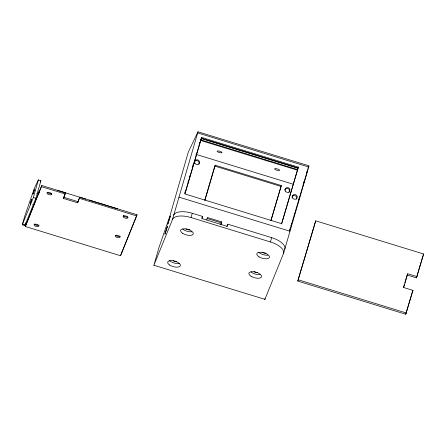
<?xml version="1.0" encoding="UTF-8"?>
<svg xmlns="http://www.w3.org/2000/svg" width="446" height="446" viewBox="0 0 446 446"><rect width="100%" height="100%" fill="white"/><g stroke="black" fill="none" stroke-linecap="round" stroke-linejoin="round"><path stroke-width="0.67" d="M265.052 298.575L264.835 299.483L283.505 253.512L309.028 165.856L197.996 131.815L188.34 151.975L169.998 215.63L158.904 247.759L153.837 265.387L172.513 219.415L197.996 131.815M22.3 224.762L24.814 215.931L34.431 188.162L38.367 179.933L40.898 180.708L35.903 198.253L24.831 225.542L22.3 224.762L33.372 197.472L38.367 179.933M24.831 225.542L25.55 223.017M25.327 226.496L41.807 185.53L65.529 192.817L63.388 198.425L77.621 202.796L79.756 197.188L136.994 214.766L136.666 215.914L120.509 255.736L25.327 226.496L41.807 185.53M26.414 223.814L26.743 222.665M63.388 198.425L65.529 192.817M77.621 202.796L79.756 197.188M120.509 255.736L136.994 214.766M121.596 253.055L121.925 251.906M172.513 219.415A16.558 7.203 15.9 0 1 175.59 216.856L176.861 216.466A16.558 7.203 15.9 0 1 191.05 217.564L192.271 213.266L202.551 216.421L201.938 218.573L227.237 226.345L227.845 224.193L271.642 237.646A16.558 7.203 15.9 0 1 283.478 244.542L284.186 245.54A16.558 7.203 15.9 0 1 284.732 249.214M206.749 219.962L207.44 217.52L221.673 221.896L220.976 224.332M220.603 224.812L221.16 222.849M283.505 253.512A16.558 7.203 15.9 0 0 282.959 249.838L282.257 248.84A16.558 7.203 15.9 0 0 270.421 241.944L271.642 237.646M184.834 192.956L185.425 190.96M187.967 182.314L188.552 180.318M189.333 177.659L189.924 175.663M192.466 167.01L193.441 163.688M195.984 155.041L196.575 153.045M199.117 144.398L199.702 142.402M184.878 193.636L201.592 137.435L298.352 167.155L281.727 223.702L184.962 193.977L201.592 137.435M204.87 199.925L214.632 166.748M204.876 200.427L215.217 165.26L281.309 185.564L270.967 220.731M270.962 220.229L281.309 185.564M281.448 224.02L298.352 167.155M292.308 197.617L292.899 195.621M292.392 197.706L292.977 195.71M290.24 228.464L289.66 230.448L307.818 169.53M291.021 225.81L291.606 223.825M294.137 215.217L294.722 213.233M298.614 199.986L299.589 196.675M303.096 184.755L304.072 181.444M306.603 172.836L307.183 170.851M417.049 276.632L407.722 273.766L403.675 287.519L413.007 290.385L405.76 314.24L297.772 281.069L315.712 220.842L423.7 254.014L416.458 277.869L407.131 275.004L404.817 282.864M297.772 281.069L315.712 220.842M403.468 287.447L404.433 284.174M405.76 314.24L412.215 292.286M416.458 277.869L422.914 255.915M32.803 204.825L32.915 204.53M201.809 218.25L202.551 216.421M221.673 221.896L221.277 222.866L207.05 218.495M226.858 226.629L227.845 224.193M40.335 181.884L40.898 180.708M215.217 165.26L214.827 166.085L280.913 186.383M307.818 168.354L308.693 166.52M407.131 275.004L407.722 273.766M423.109 255.251L423.7 254.014M412.411 291.623L413.007 290.385M197.745 132.925L308.738 167.016M201.876 138.5L297.248 167.796M201.118 138.422L297.878 168.148M200.488 139.737L297.766 169.619M200.209 140.317L297.488 170.199M196.218 154.428L293.078 184.181M178.868 197.104L289.861 231.201M191.05 217.564L270.421 241.944M57.4 190.347L85.861 199.089M89.022 200.059L117.482 208.8M41.484 186.679L65.2 193.96M79.427 198.331L136.666 215.914M63.717 197.277L77.944 201.648M36.806 193.425L38.702 194.01L39.042 192.6A12.003 0.507 -72.9 0 0 37.977 194.105M33.372 197.472L35.903 198.253M298.363 279.832L406.356 313.003M22.484 224.31L25.015 225.085M153.92 265.247L264.913 299.338M284.743 190.085A2.481 2.386 25.6 0 1 288.361 188.753A2.481 2.386 25.6 0 1 288.852 192.555M194.216 162.901A2.481 2.386 25.6 0 1 197.355 160.716A2.481 2.386 25.6 0 1 198.793 164.306M265.989 253.072A2.481 1.082 15.9 0 1 262.176 252.118M189.795 229.657A2.481 1.082 15.9 0 1 185.982 228.72M176.605 261.501A2.481 1.082 15.9 0 1 173.215 260.592M179.599 263.43A6.623 2.882 15.9 0 1 169.502 260.525M267.856 255.207A6.623 2.882 15.9 0 1 258.914 252.458M191.646 231.797A6.623 2.882 15.9 0 1 182.704 229.049M173.739 215.117A16.558 7.203 15.9 0 1 176.817 212.552L178.082 212.168A16.558 7.203 15.9 0 1 192.271 213.266M259.962 274.658A6.623 2.882 15.9 0 1 251.02 271.909M291.94 197.143A2.481 2.386 25.6 0 1 295.285 195.694A2.481 2.386 25.6 0 1 296.428 199.167M127.818 216.979A2.481 1.082 15.9 0 1 125.616 216.929L125.003 216.723A2.481 1.082 15.9 0 1 123.492 215.507M51.903 193.386A2.481 1.082 15.9 0 1 49.389 193.514L48.781 193.308A2.481 1.082 15.9 0 1 47.454 192.41M39.097 225.057A2.481 1.082 15.9 0 1 35.574 224.935L35.078 224.645A2.481 1.082 15.9 0 1 34.448 224.004M257.303 272.629A2.481 1.082 15.9 0 1 254.092 271.38M120.309 236.146A2.481 1.082 15.9 0 1 118.301 236.514A2.481 1.082 15.9 0 1 115.899 235.421M167.819 224.104L170.35 216.098L167.819 224.104M164.964 234.128L167.49 226.133L164.964 234.128M33.049 194.027L34.509 189.422L33.049 194.027M30.205 203.989L31.627 199.462L30.205 203.989M115.324 235.666L115.246 235.94A2.481 1.082 15.9 0 0 118.681 237.724A2.481 1.082 15.9 0 0 119.194 235.973A2.481 1.082 15.9 0 0 115.324 235.666M274.881 168.833L274.831 169.001A2.481 0.675 16.4 0 0 277.027 170.26A2.481 0.675 16.4 0 0 279.558 170.389L279.609 170.221A2.481 0.675 16.4 0 0 277.412 168.962A2.481 0.675 16.4 0 0 274.881 168.833M221.896 152.515L221.835 152.677A2.481 0.675 16.4 0 1 218.022 152.03A2.481 0.675 16.4 0 1 218.445 150.965A2.481 0.675 16.4 0 1 221.896 152.515M123.302 216.115L123.152 216.36A2.481 1.082 15.9 0 0 124.679 217.871L125.287 218.077A2.481 1.082 15.9 0 0 127.907 217.776A2.481 1.082 15.9 0 0 126.212 216.104A2.481 1.082 15.9 0 0 123.302 216.115M51.725 194.289L51.574 194.534A2.481 1.082 15.9 0 1 49.066 194.662L48.452 194.45A2.481 1.082 15.9 0 1 47.031 192.772A2.481 1.082 15.9 0 1 49.818 192.633A2.481 1.082 15.9 0 1 51.725 194.289M37.063 224.45L36.438 224.271A2.481 1.082 15.9 0 0 34.27 225.364A2.481 1.082 15.9 0 0 38.295 226.523A2.481 1.082 15.9 0 0 37.063 224.45M194.919 163.292A2.481 2.386 25.6 0 0 199.189 163.481A2.481 2.386 25.6 0 0 197.11 159.785A2.481 2.386 25.6 0 0 194.919 163.292M285.368 191.094A2.481 2.386 25.6 0 0 289.638 191.245A2.481 2.386 25.6 0 0 287.525 187.565A2.481 2.386 25.6 0 0 285.368 191.094M169.502 264.957A6.623 2.882 15.9 0 0 180.234 266.056A6.623 2.882 15.9 0 0 172.362 260.626A6.623 2.882 15.9 0 0 169.502 264.957M182.821 233.459A6.623 2.882 15.9 0 0 193.252 234.05A6.623 2.882 15.9 0 0 184.705 228.815A6.623 2.882 15.9 0 0 182.821 233.459M259.031 256.868A6.623 2.882 15.9 0 0 269.456 257.459A6.623 2.882 15.9 0 0 260.916 252.224A6.623 2.882 15.9 0 0 259.031 256.868M251.137 276.325A6.623 2.882 15.9 0 0 261.568 276.916A6.623 2.882 15.9 0 0 253.021 271.675A6.623 2.882 15.9 0 0 251.137 276.325M292.626 197.991A2.481 2.386 25.6 0 0 296.897 198.186A2.481 2.386 25.6 0 0 294.817 194.484A2.481 2.386 25.6 0 0 292.626 197.991"/></g></svg>
